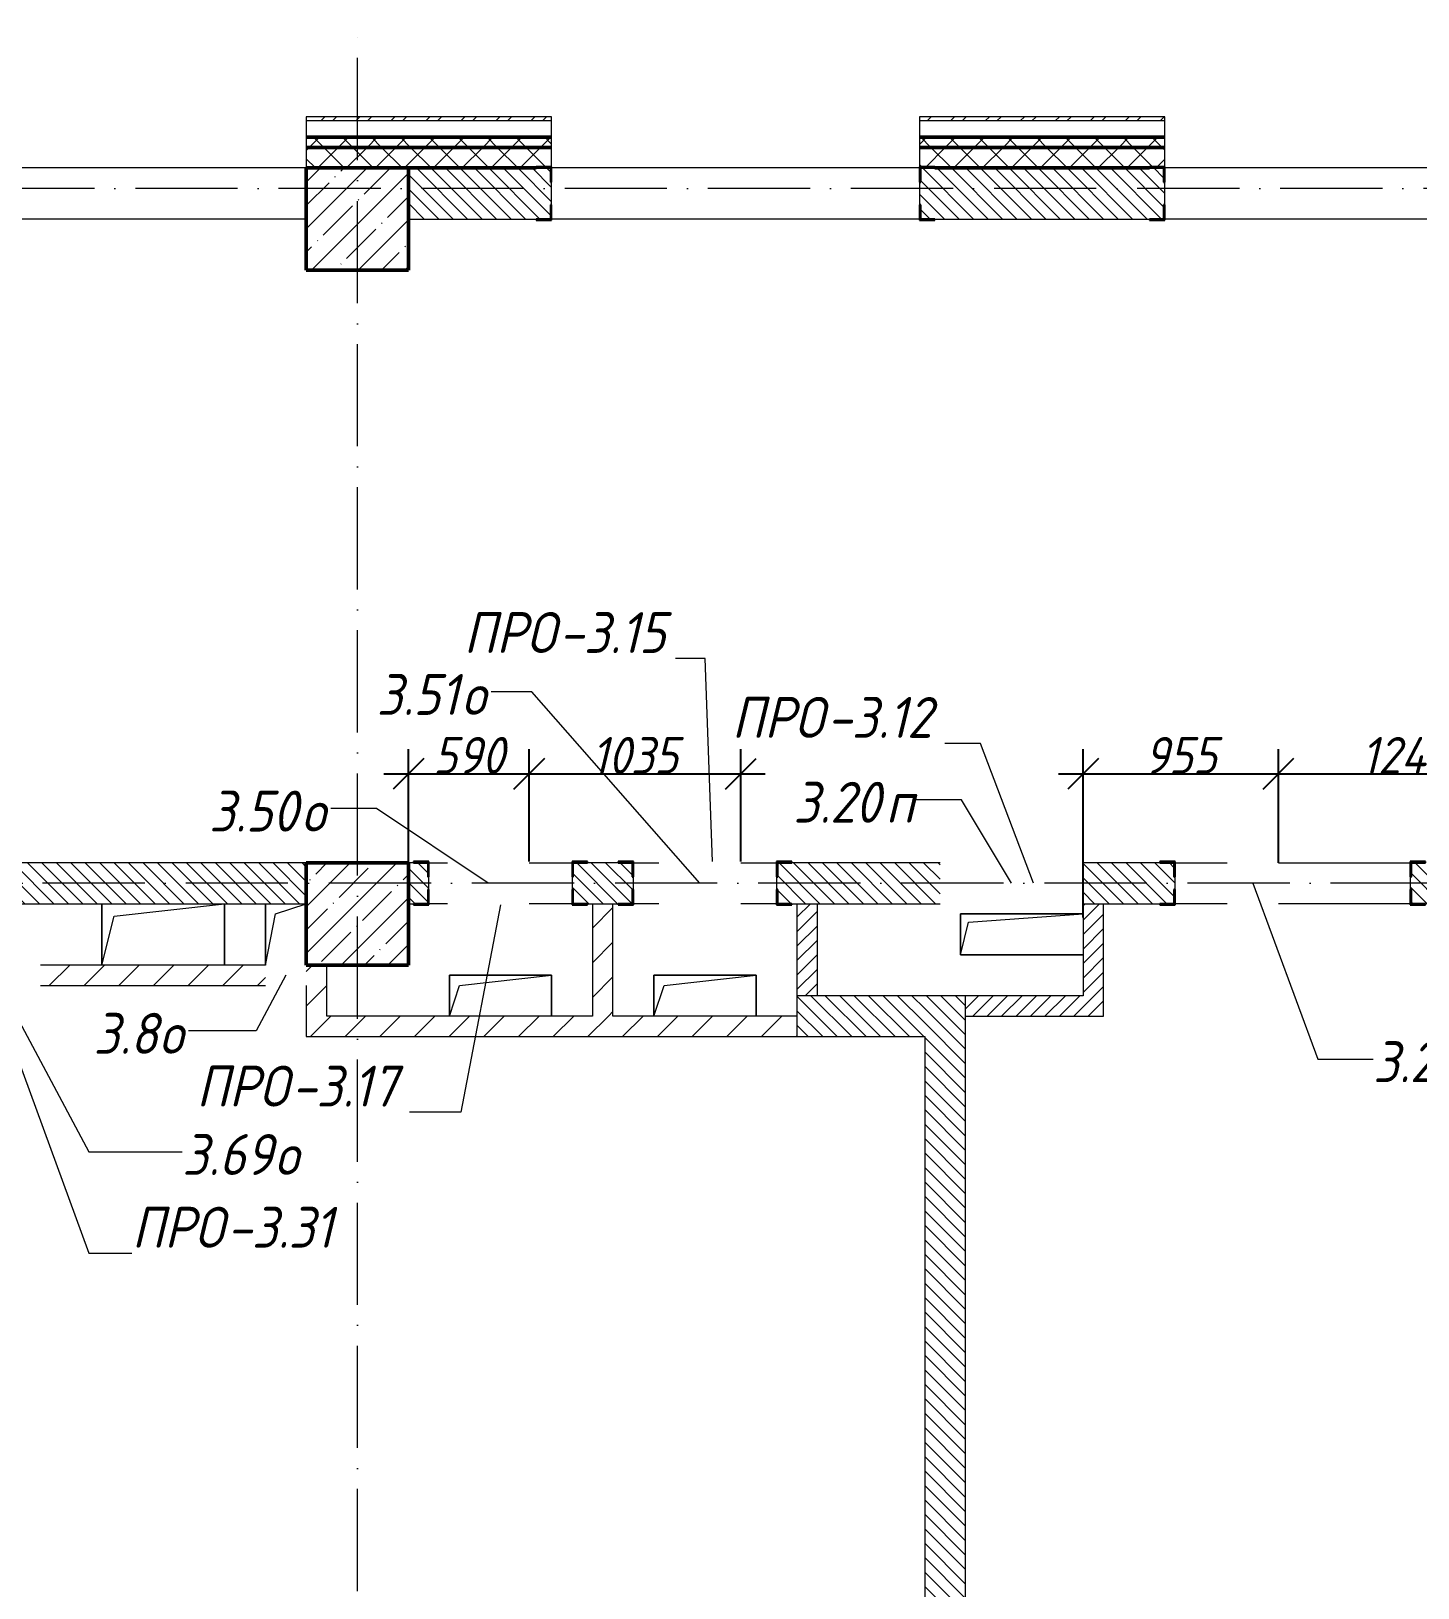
# Model space of a CAD drawing. Header units: millimetres. Extents: x -401725 to 250493, y 305116 to 802890.
# Drawn here: x 172139 to 178923, y 314720 to 322337 of the extents above; entities that cross this region are included whole.
import ezdxf

# ---------------------------------------------------------------- set-up
doc = ezdxf.new("R2010")
doc.units = ezdxf.units.MM
doc.linetypes.add('50_200_ШТРИХ_1Т_ш5_п1_п1_', pattern=[700, 500, -100, 0, -100])
for name, color, linetype, lineweight in [('A-____-____-DIMS', 7, 'Continuous', 9), ('A-FLOR-____-OTLN', 7, 'Continuous', 9), ('A-GENM-____-IDEN', 7, 'Continuous', 9), ('A-GENM-____-MCUT', 7, 'Continuous', 25), ('A-GENM-____-OTLN', 7, 'Continuous', 9), ('A-GENM-____-OTLN-1', 7, 'Continuous', 25), ('A-GLAZ-____-IDEN', 7, 'Continuous', 9), ('A-WALL-____-MCUT-2', 7, 'Continuous', 50), ('A-WALL-____-MCUT-3', 7, 'Continuous', 9), ('A-WALL-____-OTLN', 7, 'Continuous', 9), ('A-WALL-____-PATT-1', 7, 'Continuous', 9), ('A-WALL-FNSH-MCUT-1', 7, 'Continuous', 9), ('I-WALL-____-OTLN', 7, 'Continuous', 9), ('S-COLS-____-MCUT', 7, 'Continuous', 50), ('S-COLS-____-OTLN', 7, 'Continuous', 9), ('S-GRID-____-OTLN-1', 7, '50_200_ШТРИХ_1Т_ш5_п1_п1_', 9)]:
    doc.layers.add(name, color=color, linetype=linetype, lineweight=lineweight)
doc.styles.add('ISOCPEUR_I_10', font='isocpeui.ttf', dxfattribs={"width": 0.9, "height": 180})
doc.styles.add('ISOCPEUR_I_9', font='isocpeui.ttf', dxfattribs={"width": 0.9, "height": 250})
doc.dimstyles.new('ISO-1_8_0_9К_СРЕДНИЙ_Кладочные_4', dxfattribs={"dimscale": 304.8, "dimtxt": 179.276612, "dimasz": 0.492126, "dimexe": 0.393701, "dimexo": 0, "dimgap": 0, "dimtad": 1, "dimdec": 3, "dimrnd": 0.001, "dimdsep": 46, "dimtxsty": 'ISOCPEUR_I_10', "dimblk1": 'OBLIQUE', "dimblk2": 'OBLIQUE', "dimsah": 1, "dimcen": 0.09, "dimdle": 0.393701, "dimazin": 0, "dimtfac": 1, "dimtdec": 4, "dimtix": 1, "dimtmove": 1, "dimatfit": 3, "dimfxl": 1, "dimtvp": 1, "dimtolj": 1, "dimtzin": 0, "dimarcsym": 2})
pattern_1 = [(135, (144685.44, 312186.367), (-35.35534, -35.35534), [])]
pattern_2 = [(45, (144685.44, 312186.37), (-70.71068, 70.71068), []), (135, (144685.44, 312186.37), (-70.71068, -70.71068), [])]
pattern_3 = [(45, (144685.44, 312186.37), (-84.8528, 84.8528), [])]
pattern_4 = [(45, (144685.44, 312186.367), (-35.35534, 35.35534), [])]

# ---------------------------------------------------------------- blocks, each defined once
blk = doc.blocks.new('BSC_Колонна _Прямоугольная - 500х500-V75-АР1_План отверстий 3 этажа в осях 1-64_А-ГГ')
at = {"layer": 'S-COLS-____-OTLN'}
h = blk.add_hatch(dxfattribs=at)
h.set_pattern_fill('FP_112', color=256, style=0, pattern_type=2)
h.set_pattern_definition([(45, (-29050, -5831.04), (-114.04925, 114.04925), []), (45, (-28935.95, -5831.04), (-114.04925, 114.04925), [201.613, -40.323, 3.353, -36.97])])
h.paths.add_polyline_path([(-250, -250), (250, -250), (250, 250), (-250, 250)], flags=0)
at = {"layer": 'S-COLS-____-MCUT'}
for p, q in [((250, 250), (-250, 250)), ((-250, 250), (-250, -250)), ((250, -250), (250, 250)), ((-250, -250), (250, -250))]:
    blk.add_line(p, q, dxfattribs=at)
blk = doc.blocks.new('Фахверк_СКБ_Уголок - 250_2700-27497298-АР1_План отверстий 3 этажа в осях 1-64_А-ГГ')
at = {"layer": 'A-GENM-____-MCUT'}
for p, q in [((200, 181), (125, 181)), ((125, 181), (125, 106)), ((131, 106), (131, 175)), ((131, 175), (200, 175)), ((200, 175), (200, 181)), ((125, 106), (131, 106)), ((131, -6), (125, -6)), ((125, -6), (125, -81)), ((131, -75), (131, -6)), ((200, -75), (131, -75)), ((200, -81), (200, -75)), ((125, -81), (200, -81))]:
    blk.add_line(p, q, dxfattribs=at)
blk = doc.blocks.new('Фахверк_СКБ_Уголок - 200_3960_зеркало-28268689-АР1_План отверстий 3 этажа в осях 1-64_А-ГГ')
at = {"layer": 'A-GENM-____-MCUT'}
for p, q in [((200, 156), (125, 156)), ((125, 156), (125, 81)), ((200, 150), (200, 156)), ((125, 81), (131, 81)), ((131, 81), (131, 150)), ((131, 150), (200, 150)), ((131, 19), (125, 19)), ((125, 19), (125, -56)), ((131, -50), (131, 19)), ((125, -56), (200, -56)), ((200, -50), (131, -50)), ((200, -56), (200, -50))]:
    blk.add_line(p, q, dxfattribs=at)
blk = doc.blocks.new('Фахверк_СКБ_Уголок - 200_3960-28268576-АР1_План отверстий 3 этажа в осях 1-64_А-ГГ')
at = {"layer": 'A-GENM-____-MCUT'}
for p, q in [((200, 156), (125, 156)), ((125, 156), (125, 81)), ((200, 150), (200, 156)), ((125, 81), (131, 81)), ((131, 81), (131, 150)), ((131, 150), (200, 150)), ((131, 19), (125, 19)), ((125, 19), (125, -56)), ((131, -50), (131, 19)), ((125, -56), (200, -56)), ((200, -50), (131, -50)), ((200, -56), (200, -50))]:
    blk.add_line(p, q, dxfattribs=at)
blk = doc.blocks.new('154_Стойка_СКБ_Уголок - СМ-2180_200-28268025-АР1_План отверстий 3 этажа в осях 1-64_А-ГГ')
at = {"layer": 'A-GENM-____-MCUT'}
for p, q in [((125, 156), (125, 81)), ((200, 156), (125, 156)), ((200, 150), (200, 156)), ((125, 81), (131, 81)), ((131, 81), (131, 150)), ((131, 150), (200, 150)), ((131, 19), (125, 19)), ((125, 19), (125, -56)), ((131, -50), (131, 19)), ((125, -56), (200, -56)), ((200, -50), (131, -50)), ((200, -56), (200, -50))]:
    blk.add_line(p, q, dxfattribs=at)
blk = doc.blocks.new('AR_Отверстие прямоугольное _в плите_ - AR_Отверстие прямоугольное _в плите_-V167-АР1_План отверстий 3 этажа в осях 1-64_А-ГГ')
at = {"layer": 'A-GENM-____-OTLN'}
for p, q in [((250, 100), (-250, 100)), ((-250, 100), (-250, -100)), ((-200, 50), (250, 100)), ((250, -100), (250, 100)), ((-250, -100), (-200, 50))]:
    blk.add_line(p, q, dxfattribs=at)
blk = doc.blocks.new('AR_Отверстие прямоугольное _в плите_ - AR_Отверстие прямоугольное _в плите_-V173-АР1_План отверстий 3 этажа в осях 1-64_А-ГГ')
at = {"layer": 'A-GENM-____-OTLN'}
for p, q in [((300, 100), (-300, 100)), ((-300, 100), (-300, -100)), ((-260, 60), (300, 100)), ((-300, -100), (-260, 60)), ((-300, -100), (300, -100))]:
    blk.add_line(p, q, dxfattribs=at)
blk = doc.blocks.new('AR_Отверстие прямоугольное _в плите_ - AR_Отверстие прямоугольное _в плите_-V190-АР1_План отверстий 3 этажа в осях 1-64_А-ГГ')
at = {"layer": 'A-GENM-____-OTLN'}
for p, q in [((-100, 150), (-100, -150)), ((-100, -150), (-50, 100)), ((-50, 100), (100, 150))]:
    blk.add_line(p, q, dxfattribs=at)
blk = doc.blocks.new('AR_Отверстие прямоугольное _в плите_ - AR_Отверстие прямоугольное _в плите_-V194-АР1_План отверстий 3 этажа в осях 1-64_А-ГГ')
at = {"layer": 'A-GENM-____-OTLN'}
for p, q in [((-300, 150), (-300, -150)), ((-300, -150), (-240, 90)), ((-240, 90), (300, 150)), ((300, -150), (300, 150))]:
    blk.add_line(p, q, dxfattribs=at)
blk = doc.blocks.new('_Oblique')
at = {"color": 0, "linetype": 'ByBlock', "lineweight": -2}
blk.add_line((-0.5, -0.5), (0.5, 0.5), dxfattribs=at)
blk = doc.blocks.new('*D10128')
at = {"layer": 'A-____-____-DIMS', "color": 0, "lineweight": -2, "transparency": 16777216}
for p, q in [((177285.4, 317999.9), (177285.4, 318823.5)), ((178240.4, 318267.4), (178240.4, 318823.5)), ((177165.4, 318703.5), (178360.4, 318703.5))]:
    blk.add_line(p, q, dxfattribs=at)
at = {"layer": 'Defpoints', "color": 0, "transparency": 16777216}
for p in [(178240.4, 318703.5), (178240.4, 318267.4), (177285.4, 317999.9)]:
    blk.add_point(p, dxfattribs=at)
at = {"layer": 'A-____-____-DIMS', "color": 0, "lineweight": -2, "transparency": 16777216, "xscale": 150, "yscale": 150, "zscale": 150, "rotation": 180}
blk.add_blockref('_Oblique', (177285.4, 318703.5), dxfattribs=at)
at = {"layer": 'A-____-____-DIMS', "color": 0, "lineweight": -2, "transparency": 16777216, "xscale": 150, "yscale": 150, "zscale": 150}
blk.add_blockref('_Oblique', (178240.4, 318703.5), dxfattribs=at)
at = {"layer": 'A-____-____-DIMS', "color": 0, "transparency": 16777216, "insert": (177762.9, 318793.5), "char_height": 180, "width": 409.578, "attachment_point": 5, "style": 'ISOCPEUR_I_10'}
blk.add_mtext('\\A1;955', dxfattribs=at)
blk = doc.blocks.new('*D10129')
at = {"layer": 'A-____-____-DIMS', "color": 0, "lineweight": -2, "transparency": 16777216}
for p, q in [((178240.4, 318267.4), (178240.4, 318823.5)), ((179485.4, 318267.4), (179485.4, 318823.5)), ((178120.4, 318703.5), (179605.4, 318703.5))]:
    blk.add_line(p, q, dxfattribs=at)
at = {"layer": 'Defpoints', "color": 0, "transparency": 16777216}
for p in [(179485.4, 318703.5), (178240.4, 318267.4), (179485.4, 318267.4)]:
    blk.add_point(p, dxfattribs=at)
at = {"layer": 'A-____-____-DIMS', "color": 0, "lineweight": -2, "transparency": 16777216, "xscale": 150, "yscale": 150, "zscale": 150, "rotation": 180}
blk.add_blockref('_Oblique', (178240.4, 318703.5), dxfattribs=at)
at = {"layer": 'A-____-____-DIMS', "color": 0, "lineweight": -2, "transparency": 16777216, "xscale": 150, "yscale": 150, "zscale": 150}
blk.add_blockref('_Oblique', (179485.4, 318703.5), dxfattribs=at)
at = {"layer": 'A-____-____-DIMS', "color": 0, "transparency": 16777216, "insert": (178862.9, 318793.5), "char_height": 180, "width": 521.281, "attachment_point": 5, "style": 'ISOCPEUR_I_10'}
blk.add_mtext('\\A1;1245', dxfattribs=at)
blk = doc.blocks.new('*D10084')
at = {"layer": 'A-____-____-DIMS', "color": 0, "lineweight": -2, "transparency": 16777216}
for p, q in [((173985.4, 318267.4), (173985.4, 318823.5)), ((174575.4, 318273.4), (174575.4, 318823.5)), ((173865.4, 318703.5), (174695.4, 318703.5))]:
    blk.add_line(p, q, dxfattribs=at)
at = {"layer": 'Defpoints', "color": 0, "transparency": 16777216}
for p in [(174575.4, 318703.5), (173985.4, 318267.4), (174575.4, 318273.4)]:
    blk.add_point(p, dxfattribs=at)
at = {"layer": 'A-____-____-DIMS', "color": 0, "lineweight": -2, "transparency": 16777216, "xscale": 150, "yscale": 150, "zscale": 150, "rotation": 180}
blk.add_blockref('_Oblique', (173985.4, 318703.5), dxfattribs=at)
at = {"layer": 'A-____-____-DIMS', "color": 0, "lineweight": -2, "transparency": 16777216, "xscale": 150, "yscale": 150, "zscale": 150}
blk.add_blockref('_Oblique', (174575.4, 318703.5), dxfattribs=at)
at = {"layer": 'A-____-____-DIMS', "color": 0, "transparency": 16777216, "insert": (174280.4, 318793.5), "char_height": 180, "width": 409.578, "attachment_point": 5, "style": 'ISOCPEUR_I_10'}
blk.add_mtext('\\A1;590', dxfattribs=at)
blk = doc.blocks.new('*D10085')
at = {"layer": 'A-____-____-DIMS', "color": 0, "lineweight": -2, "transparency": 16777216}
for p, q in [((174575.4, 318273.4), (174575.4, 318823.5)), ((175610.4, 318273.4), (175610.4, 318823.5)), ((174455.4, 318703.5), (175730.4, 318703.5))]:
    blk.add_line(p, q, dxfattribs=at)
at = {"layer": 'Defpoints', "color": 0, "transparency": 16777216}
for p in [(175610.4, 318703.5), (174575.4, 318273.4), (175610.4, 318273.4)]:
    blk.add_point(p, dxfattribs=at)
at = {"layer": 'A-____-____-DIMS', "color": 0, "lineweight": -2, "transparency": 16777216, "xscale": 150, "yscale": 150, "zscale": 150, "rotation": 180}
blk.add_blockref('_Oblique', (174575.4, 318703.5), dxfattribs=at)
at = {"layer": 'A-____-____-DIMS', "color": 0, "lineweight": -2, "transparency": 16777216, "xscale": 150, "yscale": 150, "zscale": 150}
blk.add_blockref('_Oblique', (175610.4, 318703.5), dxfattribs=at)
at = {"layer": 'A-____-____-DIMS', "color": 0, "transparency": 16777216, "insert": (175092.9, 318793.5), "char_height": 180, "width": 504.733, "attachment_point": 5, "style": 'ISOCPEUR_I_10'}
blk.add_mtext('\\A1;1035', dxfattribs=at)

msp = doc.modelspace()

# ---------------------------------------------------------------- hatches: boundary and pattern name
at = {"layer": 'A-WALL-____-PATT-1'}
h = msp.add_hatch(dxfattribs=at)
h.set_pattern_fill('FP_3', color=256, style=0, pattern_type=2)
h.set_pattern_definition([(45, (144685.44, 312186.37), (-85.5366, 85.5366), []), (45, (144742.46, 312186.37), (-85.5366, 85.5366), [])])
h.paths.add_polyline_path([(183000.4376, 321897.4093), (183000.4376, 321917.4093), (182485.4376, 321917.4093), (182485.4376, 321897.4093)], flags=0)
h.paths.add_polyline_path([(179485.4376, 321897.4093), (180685.4376, 321897.4093), (180685.4376, 321917.4093), (179485.4376, 321917.4093)], flags=0)
h.paths.add_polyline_path([(177685.4376, 321897.4093), (177685.4376, 321917.4093), (176485.4376, 321917.4093), (176486.1179, 321897.4093)], flags=0)
h.paths.add_polyline_path([(174685.4376, 321897.4093), (174685.4376, 321917.4093), (173485.4376, 321917.4093), (173485.4376, 321897.4093)], flags=0)
h.paths.add_polyline_path([(171685.4376, 321897.4093), (171685.4376, 321917.4093), (168535.4376, 321917.4093), (168535.4376, 321897.4093), (169416.2607, 321897.4093)], flags=0)
h = msp.add_hatch(dxfattribs=at)
h.set_pattern_fill('FP_1', color=256, style=0, pattern_type=2)
h.set_pattern_definition(pattern_2)
h.paths.add_polyline_path([(219035.4376, 321767.4093), (219035.4376, 321817.4093), (212685.4376, 321817.4093), (212685.4376, 321767.4093), (218905.2608, 321767.4093)], flags=0)
h.paths.add_polyline_path([(204765.5465, 321767.4093), (204885.4376, 321767.4093), (204885.4376, 321817.4093), (203685.4376, 321817.4093), (203685.4376, 321767.4093)], flags=0)
h.paths.add_polyline_path([(201885.4376, 321767.4093), (201885.4376, 321817.4093), (200685.4376, 321817.4093), (200685.4376, 321767.4093), (201230.6179, 321767.4093)], flags=0)
h.paths.add_polyline_path([(198885.4376, 321767.4093), (198885.4376, 321817.4093), (197685.4376, 321817.4093), (197685.4376, 321767.4093), (197695.6893, 321767.4093)], flags=0)
h.paths.add_polyline_path([(195885.4376, 321767.4093), (195885.4376, 321817.4093), (194685.4376, 321817.4093), (194685.4376, 321767.4093)], flags=0)
h.paths.add_polyline_path([(191685.4376, 321767.4093), (192885.4376, 321767.4093), (192885.4376, 321817.4093), (191685.4376, 321817.4093)], flags=0)
h.paths.add_polyline_path([(189885.4376, 321767.4093), (189885.4376, 321817.4093), (188685.4376, 321817.4093), (188685.4376, 321767.4093), (188858.3679, 321767.4093)], flags=0)
h.paths.add_polyline_path([(186885.4376, 321767.4093), (186885.4376, 321817.4093), (185685.4376, 321817.4093), (185685.4376, 321767.4093)], flags=0)
h.paths.add_polyline_path([(183555.975, 321767.4093), (183885.4376, 321767.4093), (183885.4376, 321817.4093), (182485.4376, 321817.4093), (182485.4376, 321767.4093)], flags=0)
h.paths.add_polyline_path([(179485.4376, 321767.4093), (180685.4376, 321767.4093), (180685.4376, 321817.4093), (179485.4376, 321817.4093)], flags=0)
h.paths.add_polyline_path([(177685.4376, 321767.4093), (177685.4376, 321817.4093), (176485.4376, 321817.4093), (176486.1179, 321767.4093)], flags=0)
h.paths.add_polyline_path([(174685.4376, 321767.4093), (174685.4376, 321817.4093), (173485.4376, 321817.4093), (173485.4376, 321767.4093)], flags=0)
h.paths.add_polyline_path([(171685.4376, 321767.4093), (171685.4376, 321817.4093), (168515.4376, 321817.4093), (168515.4376, 321767.4093), (169416.2607, 321767.4093)], flags=0)
h = msp.add_hatch(dxfattribs=at)
h.set_pattern_fill('FP_1', color=256, style=0, pattern_type=2)
h.set_pattern_definition(pattern_2)
h.paths.add_polyline_path([(219035.4376, 321667.4093), (219035.4376, 321767.4093), (212685.4376, 321767.4093), (212685.4376, 321673.4093), (212760.4376, 321673.4093), (212760.4376, 321667.4093), (218905.2608, 321667.4093)], flags=0)
h.paths.add_polyline_path([(204765.5465, 321667.4093), (204810.4376, 321667.4093), (204810.4376, 321673.4093), (204885.4376, 321673.4093), (204885.4376, 321767.4093), (203685.4376, 321767.4093), (203685.4376, 321673.4093), (203760.4376, 321673.4093), (203760.4376, 321667.4093), (204535.4376, 321667.4093)], flags=0)
h.paths.add_polyline_path([(201810.4376, 321667.4093), (201810.4376, 321673.4093), (201885.4376, 321673.4093), (201885.4376, 321767.4093), (200685.4376, 321767.4093), (200685.4376, 321673.4093), (200760.4376, 321673.4093), (200760.4376, 321667.4093), (201230.6179, 321667.4093)], flags=0)
h.paths.add_polyline_path([(198810.4376, 321667.4093), (198810.4376, 321673.4093), (198885.4376, 321673.4093), (198885.4376, 321767.4093), (197685.4376, 321767.4093), (197685.4376, 321673.4093), (197760.4376, 321673.4093), (197760.4376, 321667.4093), (198535.4376, 321667.4093)], flags=0)
h.paths.add_polyline_path([(195810.4376, 321667.4093), (195810.4376, 321673.4093), (195885.4376, 321673.4093), (195885.4376, 321767.4093), (194685.4376, 321767.4093), (194685.4376, 321673.4093), (194760.4376, 321673.4093), (194760.4376, 321667.4093), (195035.4376, 321667.4093)], flags=0)
h.paths.add_polyline_path([(192810.4376, 321667.4093), (192810.4376, 321673.4093), (192885.4376, 321673.4093), (192885.4376, 321767.4093), (191685.4376, 321767.4093), (191685.4376, 321673.4093), (191760.4376, 321673.4093), (191760.4376, 321667.4093), (192393.2965, 321667.4093)], flags=0)
h.paths.add_polyline_path([(188760.4376, 321667.4093), (189810.4376, 321667.4093), (189810.4376, 321673.4093), (189885.4376, 321673.4093), (189885.4376, 321767.4093), (188685.4376, 321767.4093), (188685.4376, 321673.4093), (188760.4376, 321673.4093)], flags=0)
h.paths.add_polyline_path([(186035.4376, 321667.4093), (186810.4376, 321667.4093), (186810.4376, 321673.4093), (186885.4376, 321673.4093), (186885.4376, 321767.4093), (185685.4376, 321767.4093), (185685.4376, 321673.4093), (185760.4376, 321673.4093), (185760.4376, 321667.4093)], flags=0)
h.paths.add_polyline_path([(183555.975, 321667.4093), (183810.4376, 321667.4093), (183810.4376, 321673.4093), (183885.4376, 321673.4093), (183885.4376, 321767.4093), (182485.4376, 321767.4093), (182485.4376, 321667.4093), (183535.4376, 321667.4093)], flags=0)
h.paths.add_polyline_path([(180021.0465, 321667.4093), (180610.4376, 321667.4093), (180610.4376, 321673.4093), (180685.4376, 321673.4093), (180685.4376, 321767.4093), (179485.4376, 321767.4093), (179485.4376, 321667.4093), (179985.4376, 321667.4093)], flags=0)
h.paths.add_polyline_path([(177610.4376, 321667.4093), (177610.4376, 321673.4093), (177685.4376, 321673.4093), (177685.4376, 321767.4093), (176485.4376, 321767.4093), (176486.1179, 321673.4093), (176560.4376, 321673.4093), (176560.4376, 321667.4093)], flags=0)
h.paths.add_polyline_path([(174610.4376, 321667.4093), (174610.4376, 321673.4093), (174685.4376, 321673.4093), (174685.4376, 321767.4093), (173485.4376, 321767.4093), (173485.4376, 321667.4093), (173985.4376, 321667.4093)], flags=0)
h.paths.add_polyline_path([(171610.4376, 321667.4093), (171610.4376, 321673.4093), (171685.4376, 321673.4093), (171685.4376, 321767.4093), (168515.4376, 321767.4093), (168515.4376, 321667.4093), (170985.4376, 321667.4093)], flags=0)
h = msp.add_hatch(dxfattribs=at)
h.set_pattern_fill('FP_6', color=256, style=0, pattern_type=2)
h.set_pattern_definition(pattern_1)
h.paths.add_polyline_path([(176491.4376, 321417.4093), (177679.4376, 321417.4093), (177679.4376, 321486.4093), (177685.4376, 321486.4093), (177685.4376, 321598.4093), (177679.4376, 321598.4093), (177679.4376, 321667.4093), (176491.4376, 321667.4093), (176491.4376, 321598.4093), (176485.4376, 321598.4093), (176486.1179, 321486.4093), (176491.4376, 321486.4093), (176491.4376, 321418.6593)], flags=0)
h.paths.add_polyline_path([(174610.4376, 321417.4093), (174679.4376, 321417.4093), (174679.4376, 321486.4093), (174685.4376, 321486.4093), (174685.4376, 321598.4093), (174679.4376, 321598.4093), (174679.4376, 321667.4093), (173985.4376, 321667.4093), (173985.4376, 321417.4093)], flags=0)
h = msp.add_hatch(dxfattribs=at)
h.set_pattern_fill('FP_6', color=256, style=0, pattern_type=2)
h.set_pattern_definition(pattern_1)
h.paths.add_polyline_path([(173485.4376, 318067.4093), (173485.4376, 318267.4093), (170985.4376, 318267.4093), (170985.4376, 318067.4093), (172951.1893, 318067.4093)], flags=0)
h = msp.add_hatch(dxfattribs=at)
h.set_pattern_fill('FP_6', color=256, style=0, pattern_type=2)
h.set_pattern_definition(pattern_1)
h.paths.add_polyline_path([(178960.4376, 318067.4093), (179485.4376, 318067.4093), (179485.4376, 318267.4093), (178891.4376, 318267.4093), (178891.4376, 318198.4093), (178885.4376, 318198.4093), (178885.4376, 318136.4093), (178891.4376, 318136.4093), (178891.4376, 318067.4093)], flags=0)
h.paths.add_polyline_path([(177660.4376, 318067.4093), (177729.4376, 318067.4093), (177729.4376, 318136.4093), (177735.4376, 318136.4093), (177735.4376, 318198.4093), (177729.4376, 318198.4093), (177729.4376, 318267.4093), (177285.4376, 318267.4093), (177285.4376, 318067.4093)], flags=0)
h.paths.add_polyline_path([(176585.4376, 318067.4093), (176585.4376, 318267.4093), (175791.4376, 318267.4093), (175791.4376, 318198.4093), (175785.4376, 318198.4093), (175785.4376, 318136.4093), (175791.4376, 318136.4093), (175791.4376, 318067.4093), (176486.1179, 318067.4093)], flags=0)
h.paths.add_polyline_path([(174860.4376, 318067.4093), (175079.4376, 318067.4093), (175079.4376, 318136.4093), (175085.4376, 318136.4093), (175085.4376, 318198.4093), (175079.4376, 318198.4093), (175079.4376, 318267.4093), (174791.4376, 318267.4093), (174791.4376, 318198.4093), (174785.4376, 318198.4093), (174785.4376, 318136.4093), (174791.4376, 318136.4093), (174791.4376, 318067.4093)], flags=0)
h.paths.add_polyline_path([(173985.4376, 318067.4093), (174079.4376, 318067.4093), (174079.4376, 318136.4093), (174085.4376, 318136.4093), (174085.4376, 318198.4093), (174079.4376, 318198.4093), (174079.4376, 318267.4093), (173985.4376, 318267.4093), (173985.4376, 318161.4093)], flags=0)
h = msp.add_hatch(dxfattribs=at)
h.set_pattern_fill('FP_4', color=256, style=0, pattern_type=2)
h.set_pattern_definition(pattern_3)
h.paths.add_polyline_path([(174985.4376, 317517.4093), (174985.4376, 318067.4093), (174885.4376, 318067.4093), (174885.4376, 317517.4093)], flags=0)
h = msp.add_hatch(dxfattribs=at)
h.set_pattern_fill('FP_5', color=256, style=0, pattern_type=2)
h.set_pattern_definition(pattern_4)
h.paths.add_polyline_path([(175985.4376, 317617.4093), (175985.4376, 318067.4093), (175885.4376, 318067.4093), (175885.4376, 317617.4093)], flags=0)
h = msp.add_hatch(dxfattribs=at)
h.set_pattern_fill('FP_5', color=256, style=0, pattern_type=2)
h.set_pattern_definition(pattern_4)
h.paths.add_polyline_path([(177385.4376, 317517.4093), (177385.4376, 318067.4093), (177285.4376, 318067.4093), (177285.4376, 317517.4093)], flags=0)
h = msp.add_hatch(dxfattribs=at)
h.set_pattern_fill('FP_4', color=256, style=0, pattern_type=2)
h.set_pattern_definition(pattern_3)
h.paths.add_polyline_path([(170985.4376, 317667.4093), (171735.4376, 317667.4093), (171735.4376, 317767.4093), (170485.4376, 317767.4093), (170485.4376, 317667.4093)], flags=0)
h.paths.add_polyline_path([(172185.4376, 317667.4093), (173285.4376, 317667.4093), (173285.4376, 317767.4093), (172185.4376, 317767.4093)], flags=0)
h = msp.add_hatch(dxfattribs=at)
h.set_pattern_fill('FP_4', color=256, style=0, pattern_type=2)
h.set_pattern_definition(pattern_3)
h.paths.add_polyline_path([(173585.4376, 317517.4093), (173585.4376, 317767.4093), (173485.4376, 317767.4093), (173485.4376, 317517.4093)], flags=0)
h = msp.add_hatch(dxfattribs=at)
h.set_pattern_fill('FP_6', color=256, style=0, pattern_type=2)
h.set_pattern_definition(pattern_1)
h.paths.add_polyline_path([(176510.4376, 317417.4093), (176510.4376, 317617.4093), (175885.4376, 317617.4093), (175885.4376, 317417.4093), (176486.1179, 317417.4093)], flags=0)
h = msp.add_hatch(dxfattribs=at)
h.set_pattern_fill('FP_6', color=256, style=0, pattern_type=2)
h.set_pattern_definition(pattern_1)
h.paths.add_polyline_path([(176710.4376, 310517.4093), (176710.4376, 317617.4093), (176510.4376, 317617.4093), (176510.4376, 310523.4093), (176560.4376, 310523.4093), (176560.4376, 310517.4093)], flags=0)
h = msp.add_hatch(dxfattribs=at)
h.set_pattern_fill('FP_5', color=256, style=0, pattern_type=2)
h.set_pattern_definition(pattern_4)
h.paths.add_polyline_path([(177285.4376, 317517.4093), (177285.4376, 317617.4093), (176710.4376, 317617.4093), (176710.4376, 317517.4093)], flags=0)
h = msp.add_hatch(dxfattribs=at)
h.set_pattern_fill('FP_4', color=256, style=0, pattern_type=2)
h.set_pattern_definition(pattern_3)
h.paths.add_polyline_path([(174718.6536, 317417.4093), (175885.4376, 317417.4093), (175885.4376, 317517.4093), (173485.4376, 317517.4093), (173485.4376, 317417.4093)], flags=0)
at = {"layer": 'S-COLS-____-OTLN'}
h = msp.add_hatch(dxfattribs=at)
h.set_pattern_fill('FP_38', color=256, style=0, pattern_type=2)
h.set_pattern_definition([(45, (144685.44, 312186.37), (-114.04925, 114.04925), []), (45, (144799.49, 312186.37), (-114.04925, 114.04925), [201.612, -40.322, 3.353, -36.97])])
h.paths.add_polyline_path([(173485.4376, 321167.4093), (173985.4376, 321167.4093), (173985.4376, 321667.4093), (173485.4376, 321667.4093)], flags=0)

# ---------------------------------------------------------------- linework, layer by layer
at = {"layer": 'A-FLOR-____-OTLN'}
for p, q in [((172485.4376, 317767.4093), (172485.4376, 318067.4093)), ((173085.4376, 318067.4093), (173085.4376, 317767.4093)), ((173285.4376, 317767.4093), (173285.4376, 318067.4093)), ((176685.4376, 318017.4093), (177285.4376, 318017.4093)), ((176685.4376, 317817.4093), (176685.4376, 318017.4093)), ((177285.4376, 317817.4093), (176685.4376, 317817.4093)), ((174185.4376, 317717.4093), (174685.4376, 317717.4093)), ((174185.4376, 317517.4093), (174185.4376, 317717.4093)), ((174685.4376, 317717.4093), (174685.4376, 317517.4093)), ((175185.4376, 317717.4093), (175685.4376, 317717.4093)), ((175185.4376, 317517.4093), (175185.4376, 317717.4093)), ((175685.4376, 317717.4093), (175685.4376, 317517.4093))]:
    msp.add_line(p, q, dxfattribs=at)
at = {"layer": 'A-GENM-____-IDEN'}
for p, q in [((175436.7044, 319267.1786), (175291.4801, 319267.1786)), ((175472.9376, 318273.4093), (175436.7044, 319267.1786)), ((176782.6831, 318852.0026), (176608.7912, 318852.0026)), ((177043.2209, 318167.4093), (176782.6831, 318852.0026)), ((174435.4376, 318061.4093), (174241.2119, 317047.9893)), ((171960.4376, 317617.4093), (172421.7158, 316357.3876)), ((174241.2119, 317047.9893), (173989.8522, 317047.9893)), ((172421.7158, 316357.3876), (172632.1215, 316357.3876))]:
    msp.add_line(p, q, dxfattribs=at)
at = {"layer": 'A-GLAZ-____-IDEN'}
for p, q in [((174588.4, 319103.8085), (174389.1789, 319103.8085)), ((175410.4376, 318167.4093), (174588.4, 319103.8085)), ((173828.639, 318533.1379), (173605.2726, 318533.1379)), ((174375.4376, 318167.4093), (173828.639, 318533.1379)), ((176690.3829, 318576.4556), (176463.3311, 318576.4556)), ((176935.4376, 318167.4093), (176690.3829, 318576.4556)), ((178115.4376, 318167.4093), (178433.2966, 317307.0979)), ((171960.4376, 317717.4093), (172421.7158, 316853.0197)), ((173385.4376, 317717.4093), (173239.5071, 317445.6524)), ((173239.5071, 317445.6524), (172908.7259, 317445.6524)), ((178433.2966, 317307.0979), (178703.9279, 317307.0979)), ((172421.7158, 316853.0197), (172878.8679, 316853.0197))]:
    msp.add_line(p, q, dxfattribs=at)
at = {"layer": 'A-WALL-____-MCUT-2'}
for p, q in [((174685.4376, 321817.4093), (173485.4376, 321817.4093)), ((177685.4376, 321817.4093), (176485.4376, 321817.4093)), ((174685.4376, 321767.4093), (173485.4376, 321767.4093)), ((177685.4376, 321767.4093), (176485.4376, 321767.4093)), ((173985.4376, 321667.4093), (174610.4376, 321667.4093)), ((176560.4376, 321667.4093), (177610.4376, 321667.4093))]:
    msp.add_line(p, q, dxfattribs=at)
at = {"layer": 'A-WALL-____-MCUT-3'}
for p, q in [((174685.4376, 321897.4093), (173485.4376, 321897.4093)), ((173485.4376, 321897.4093), (173485.4376, 321667.4093)), ((174685.4376, 321673.4093), (174685.4376, 321897.4093)), ((177685.4376, 321897.4093), (176485.4376, 321897.4093)), ((176485.4376, 321897.4093), (176485.4376, 321673.4093)), ((177685.4376, 321673.4093), (177685.4376, 321897.4093)), ((173485.4376, 321667.4093), (173985.4376, 321667.4093)), ((173985.4376, 321667.4093), (173985.4376, 321417.4093)), ((174685.4376, 321486.4093), (174685.4376, 321598.4093)), ((176485.4376, 321598.4093), (176485.4376, 321486.4093)), ((177685.4376, 321486.4093), (177685.4376, 321598.4093)), ((173985.4376, 321417.4093), (174610.4376, 321417.4093)), ((176560.4376, 321417.4093), (177610.4376, 321417.4093)), ((173485.4376, 318267.4093), (170985.4376, 318267.4093)), ((174010.4376, 318267.4093), (173985.4376, 318267.4093)), ((175010.4376, 318267.4093), (174860.4376, 318267.4093)), ((176585.4376, 318267.4093), (175860.4376, 318267.4093)), ((177660.4376, 318267.4093), (177285.4376, 318267.4093)), ((174085.4376, 318136.4093), (174085.4376, 318198.4093)), ((174785.4376, 318198.4093), (174785.4376, 318136.4093)), ((175085.4376, 318136.4093), (175085.4376, 318198.4093)), ((175785.4376, 318198.4093), (175785.4376, 318136.4093)), ((177735.4376, 318136.4093), (177735.4376, 318198.4093)), ((178885.4376, 318198.4093), (178885.4376, 318136.4093)), ((170985.4376, 318067.4093), (173485.4376, 318067.4093)), ((173985.4376, 318067.4093), (174010.4376, 318067.4093)), ((174860.4376, 318067.4093), (175010.4376, 318067.4093)), ((175860.4376, 318067.4093), (176585.4376, 318067.4093)), ((177285.4376, 318067.4093), (177660.4376, 318067.4093)), ((176710.4376, 317617.4093), (175885.4376, 317617.4093)), ((175885.4376, 317617.4093), (175885.4376, 317417.4093)), ((176710.4376, 310517.4093), (176710.4376, 317617.4093)), ((175885.4376, 317417.4093), (176510.4376, 317417.4093)), ((176510.4376, 317417.4093), (176510.4376, 310523.4093))]:
    msp.add_line(p, q, dxfattribs=at)
at = {"layer": 'A-WALL-____-OTLN'}
for p, q in [((173485.4376, 321667.4093), (171685.4376, 321667.4093)), ((176485.4376, 321667.4093), (174685.4376, 321667.4093)), ((179485.4376, 321667.4093), (177685.4376, 321667.4093)), ((173485.4376, 321417.4093), (171685.4376, 321417.4093)), ((176485.4376, 321417.4093), (174685.4376, 321417.4093)), ((179485.4376, 321417.4093), (177685.4376, 321417.4093))]:
    msp.add_line(p, q, dxfattribs=at)
at = {"layer": 'A-WALL-FNSH-MCUT-1'}
for p, q in [((174685.4376, 321917.4093), (173485.4376, 321917.4093)), ((173485.4376, 321917.4093), (173485.4376, 321897.4093)), ((174685.4376, 321897.4093), (174685.4376, 321917.4093)), ((174685.4376, 321897.4093), (174685.4376, 321897.4093)), ((177685.4376, 321917.4093), (176485.4376, 321917.4093)), ((176485.4376, 321917.4093), (176485.4376, 321897.4093)), ((177685.4376, 321897.4093), (177685.4376, 321917.4093)), ((177685.4376, 321897.4093), (177685.4376, 321897.4093)), ((174885.4376, 318067.4093), (174885.4376, 317517.4093)), ((174985.4376, 317517.4093), (174985.4376, 318067.4093)), ((175885.4376, 318067.4093), (175885.4376, 317617.4093)), ((175985.4376, 317617.4093), (175985.4376, 318067.4093)), ((177285.4376, 318067.4093), (177285.4376, 318067.4093)), ((177285.4376, 318067.4093), (177285.4376, 317617.4093)), ((177385.4376, 317517.4093), (177385.4376, 318067.4093)), ((173285.4376, 317767.4093), (172185.4376, 317767.4093)), ((173585.4376, 317517.4093), (173585.4376, 317767.4093)), ((172185.4376, 317667.4093), (173285.4376, 317667.4093)), ((173485.4376, 317667.4093), (173485.4376, 317417.4093)), ((177285.4376, 317617.4093), (176710.4376, 317617.4093)), ((174885.4376, 317517.4093), (173585.4376, 317517.4093)), ((175885.4376, 317517.4093), (174985.4376, 317517.4093)), ((176710.4376, 317517.4093), (177385.4376, 317517.4093)), ((173485.4376, 317417.4093), (175885.4376, 317417.4093))]:
    msp.add_line(p, q, dxfattribs=at)
at = {"layer": 'I-WALL-____-OTLN'}
for p, q in [((174085.4376, 318267.4093), (174175.4376, 318267.4093)), ((174575.4376, 318267.4093), (174785.4376, 318267.4093)), ((175085.4376, 318267.4093), (175210.4376, 318267.4093)), ((175610.4376, 318267.4093), (175785.4376, 318267.4093)), ((177735.4376, 318267.4093), (177990.4376, 318267.4093)), ((178240.4376, 318267.4093), (178885.4376, 318267.4093)), ((174175.4376, 318067.4093), (174085.4376, 318067.4093)), ((174785.4376, 318067.4093), (174575.4376, 318067.4093)), ((175210.4376, 318067.4093), (175085.4376, 318067.4093)), ((175785.4376, 318067.4093), (175610.4376, 318067.4093)), ((177990.4376, 318067.4093), (177735.4376, 318067.4093)), ((178885.4376, 318067.4093), (178240.4376, 318067.4093))]:
    msp.add_line(p, q, dxfattribs=at)
at = {"layer": 'S-COLS-____-MCUT'}
for p, q in [((173985.4376, 321667.4093), (173485.4376, 321667.4093)), ((173485.4376, 321667.4093), (173485.4376, 321167.4093)), ((173985.4376, 321167.4093), (173985.4376, 321667.4093)), ((173485.4376, 321167.4093), (173985.4376, 321167.4093))]:
    msp.add_line(p, q, dxfattribs=at)
at = {"layer": 'S-GRID-____-OTLN-1'}
for p, q in [((173735.4376, 307703.761), (173735.4376, 322336.9067)), ((248759.8442, 321567.4093), (140255.5819, 321567.4093)), ((235004.2249, 318167.4093), (140016.6674, 318167.4093))]:
    msp.add_line(p, q, dxfattribs=at)

# ---------------------------------------------------------------- block references
at = {"layer": 'A-GENM-____-OTLN'}
for name, p in [('AR_Отверстие прямоугольное _в плите_ - AR_Отверстие прямоугольное _в плите_-V194-АР1_План отверстий 3 этажа в осях 1-64_А-ГГ', (172785.4376, 317917.4093)), ('AR_Отверстие прямоугольное _в плите_ - AR_Отверстие прямоугольное _в плите_-V190-АР1_План отверстий 3 этажа в осях 1-64_А-ГГ', (173385.4376, 317917.4093)), ('AR_Отверстие прямоугольное _в плите_ - AR_Отверстие прямоугольное _в плите_-V173-АР1_План отверстий 3 этажа в осях 1-64_А-ГГ', (176985.4376, 317917.4093)), ('AR_Отверстие прямоугольное _в плите_ - AR_Отверстие прямоугольное _в плите_-V167-АР1_План отверстий 3 этажа в осях 1-64_А-ГГ', (174435.4376, 317617.4093)), ('AR_Отверстие прямоугольное _в плите_ - AR_Отверстие прямоугольное _в плите_-V167-АР1_План отверстий 3 этажа в осях 1-64_А-ГГ', (175435.4376, 317617.4093))]:
    msp.add_blockref(name, p, dxfattribs=at)
at = {"layer": 'A-GENM-____-OTLN-1', "rotation": 180}
for name, p in [('Фахверк_СКБ_Уголок - 250_2700-27497298-АР1_План отверстий 3 этажа в осях 1-64_А-ГГ', (174810.4376, 321592.4093)), ('Фахверк_СКБ_Уголок - 250_2700-27497298-АР1_План отверстий 3 этажа в осях 1-64_А-ГГ', (177810.4376, 321592.4093)), ('Фахверк_СКБ_Уголок - 200_3960_зеркало-28268689-АР1_План отверстий 3 этажа в осях 1-64_А-ГГ', (174210.4376, 318217.4093)), ('Фахверк_СКБ_Уголок - 200_3960_зеркало-28268689-АР1_План отверстий 3 этажа в осях 1-64_А-ГГ', (175210.4376, 318217.4093)), ('154_Стойка_СКБ_Уголок - СМ-2180_200-28268025-АР1_План отверстий 3 этажа в осях 1-64_А-ГГ', (177860.4376, 318217.4093))]:
    msp.add_blockref(name, p, dxfattribs=at)
at = {"layer": 'A-GENM-____-OTLN-1'}
for name, p in [('Фахверк_СКБ_Уголок - 250_2700-27497298-АР1_План отверстий 3 этажа в осях 1-64_А-ГГ', (176360.4376, 321492.4093)), ('Фахверк_СКБ_Уголок - 200_3960-28268576-АР1_План отверстий 3 этажа в осях 1-64_А-ГГ', (174660.4376, 318117.4093)), ('154_Стойка_СКБ_Уголок - СМ-2180_200-28268025-АР1_План отверстий 3 этажа в осях 1-64_А-ГГ', (175660.4376, 318117.4093)), ('154_Стойка_СКБ_Уголок - СМ-2180_200-28268025-АР1_План отверстий 3 этажа в осях 1-64_А-ГГ', (178760.4376, 318117.4093))]:
    msp.add_blockref(name, p, dxfattribs=at)
at = {"layer": 'S-COLS-____-OTLN'}
msp.add_blockref('BSC_Колонна _Прямоугольная - 500х500-V75-АР1_План отверстий 3 этажа в осях 1-64_А-ГГ', (173735.4376, 318017.4093), dxfattribs=at)

# ---------------------------------------------------------------- texts
at = {"layer": 'A-GENM-____-IDEN', "char_height": 200, "attachment_point": 1, "style": 'ISOCPEUR_I_9'}
for s, insert, width in [('ПРО', (174255.7222, 319494.2947), 562.784625), ('-3.15', (174720.066, 319494.2947), 663.79725), ('ПРО', (175567.0806, 319079.1187), 562.784625), ('-3.12', (176031.4244, 319079.1187), 663.79725), ('ПРО', (172948.1416, 317275.1055), 562.784625), ('-3.17', (173412.4854, 317275.1055), 663.79725), ('ПРО', (172632.1215, 316584.5037), 562.784625), ('-3.31', (173096.4652, 316584.5037), 663.79725)]:
    msp.add_mtext(s, dxfattribs=dict(at, insert=insert, width=width))
at = {"layer": 'A-GLAZ-____-IDEN', "char_height": 200, "attachment_point": 1, "style": 'ISOCPEUR_I_9'}
for s, insert, width in [('3.51', (173829.7273, 319191.4231), 505.063125), ('\\fISOCPEUR|b0|i1|c204|p34|;\\W.9;о', (174246.446, 319191.4231), 158.734125), ('3.50', (173009.8181, 318620.7525), 548.35425), ('3.20', (175867.8766, 318664.0702), 548.35425), ('\\fISOCPEUR|b0|i1|c204|p34|;\\W.9;п', (176320.3141, 318664.0702), 158.734125), ('\\fISOCPEUR|b0|i1|c204|p34|;\\W.9;о', (173462.2556, 318620.7525), 158.734125), ('3.8', (172444.6765, 317533.267), 389.620125), ('\\fISOCPEUR|b0|i1|c204|p34|;\\W.9;о', (172766.1453, 317533.267), 158.734125), ('3.26', (178703.9279, 317394.7125), 548.35425), ('3.69', (172878.8679, 316940.6342), 548.35425), ('\\fISOCPEUR|b0|i1|c204|p34|;\\W.9;о', (173331.3054, 316940.6342), 158.734125)]:
    msp.add_mtext(s, dxfattribs=dict(at, insert=insert, width=width))

# ---------------------------------------------------------------- dimensions: what is measured, and where the dimension line sits
at = {"layer": 'A-____-____-DIMS'}
for base, p1, p2, override, picture, middle in [((174575.4376, 318703.5041), (173985.4376, 318267.4093), (174575.4376, 318273.4093), {"dimpost": '<>', "dimfxl": 590.030508}, '*D10084', (174280.4376, 318793.5041)), ((175610.4376, 318703.5041), (174575.4376, 318273.4093), (175610.4376, 318273.4093), {"dimpost": '<>', "dimfxl": 1035}, '*D10085', (175092.9376, 318793.5041)), ((178240.4376, 318703.5041), (177285.4376, 317999.9127), (178240.4376, 318267.4093), {"dimpost": '<>', "dimfxl": 991.755737}, '*D10128', (177762.9376, 318793.5041)), ((179485.4376, 318703.5041), (178240.4376, 318267.4093), (179485.4376, 318267.4093), {"dimpost": '<>', "dimfxl": 1245}, '*D10129', (178862.9376, 318793.5041))]:
    dim = msp.add_linear_dim(base=base, p1=p1, p2=p2, dimstyle='ISO-1_8_0_9К_СРЕДНИЙ_Кладочные_4', override=override, dxfattribs=at)
    dim.commit()
    dim.dimension.update_dxf_attribs({"geometry": picture, "text_midpoint": middle})

doc.saveas('drawing.dxf')
